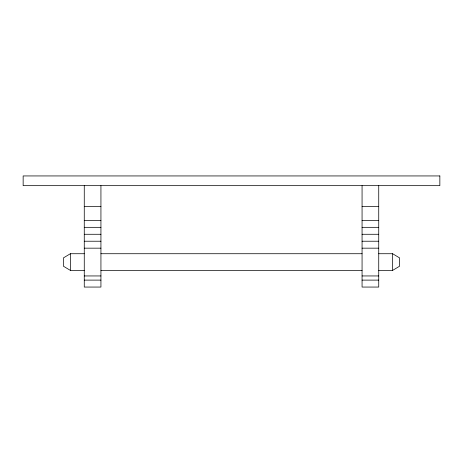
<?xml version="1.0" encoding="UTF-8"?>
<svg xmlns="http://www.w3.org/2000/svg" width="463" height="463" viewBox="0 0 463 463"><rect width="100%" height="100%" fill="white"/><g stroke="black" fill="none" stroke-linecap="round" stroke-linejoin="round"><path stroke-width="0.69" d="M84.266 253.724L70.376 253.724L63.431 257.891L63.431 266.225L70.376 270.392L84.266 270.392M378.734 270.392L392.624 270.392L399.569 266.225L399.569 257.891L392.624 253.724L378.734 253.724M84.266 206.498L100.934 206.498M362.066 206.498L378.734 206.498M84.266 220.388L100.934 220.388M362.066 220.388L378.734 220.388M84.266 227.333L100.934 227.333M362.066 227.333L378.734 227.333M84.266 234.278L100.934 234.278M362.066 234.278L378.734 234.278M84.266 241.223L100.934 241.223M362.066 241.223L378.734 241.223M84.266 248.168L100.934 248.168M362.066 248.168L378.734 248.168M100.934 253.724L362.066 253.724M100.934 270.392L362.066 270.392M84.266 275.948L100.934 275.948M362.066 275.948L378.734 275.948M84.266 280.115L100.934 280.115M362.066 280.115L378.734 280.115M392.624 253.724L392.624 270.392M378.734 185.663L378.734 287.06L362.066 287.06L362.066 185.663M100.934 185.663L100.934 287.06L84.266 287.06L84.266 185.663M70.376 253.724L70.376 270.392M439.85 175.94L23.15 175.94L23.15 185.663L439.85 185.663L439.85 175.94"/></g></svg>
